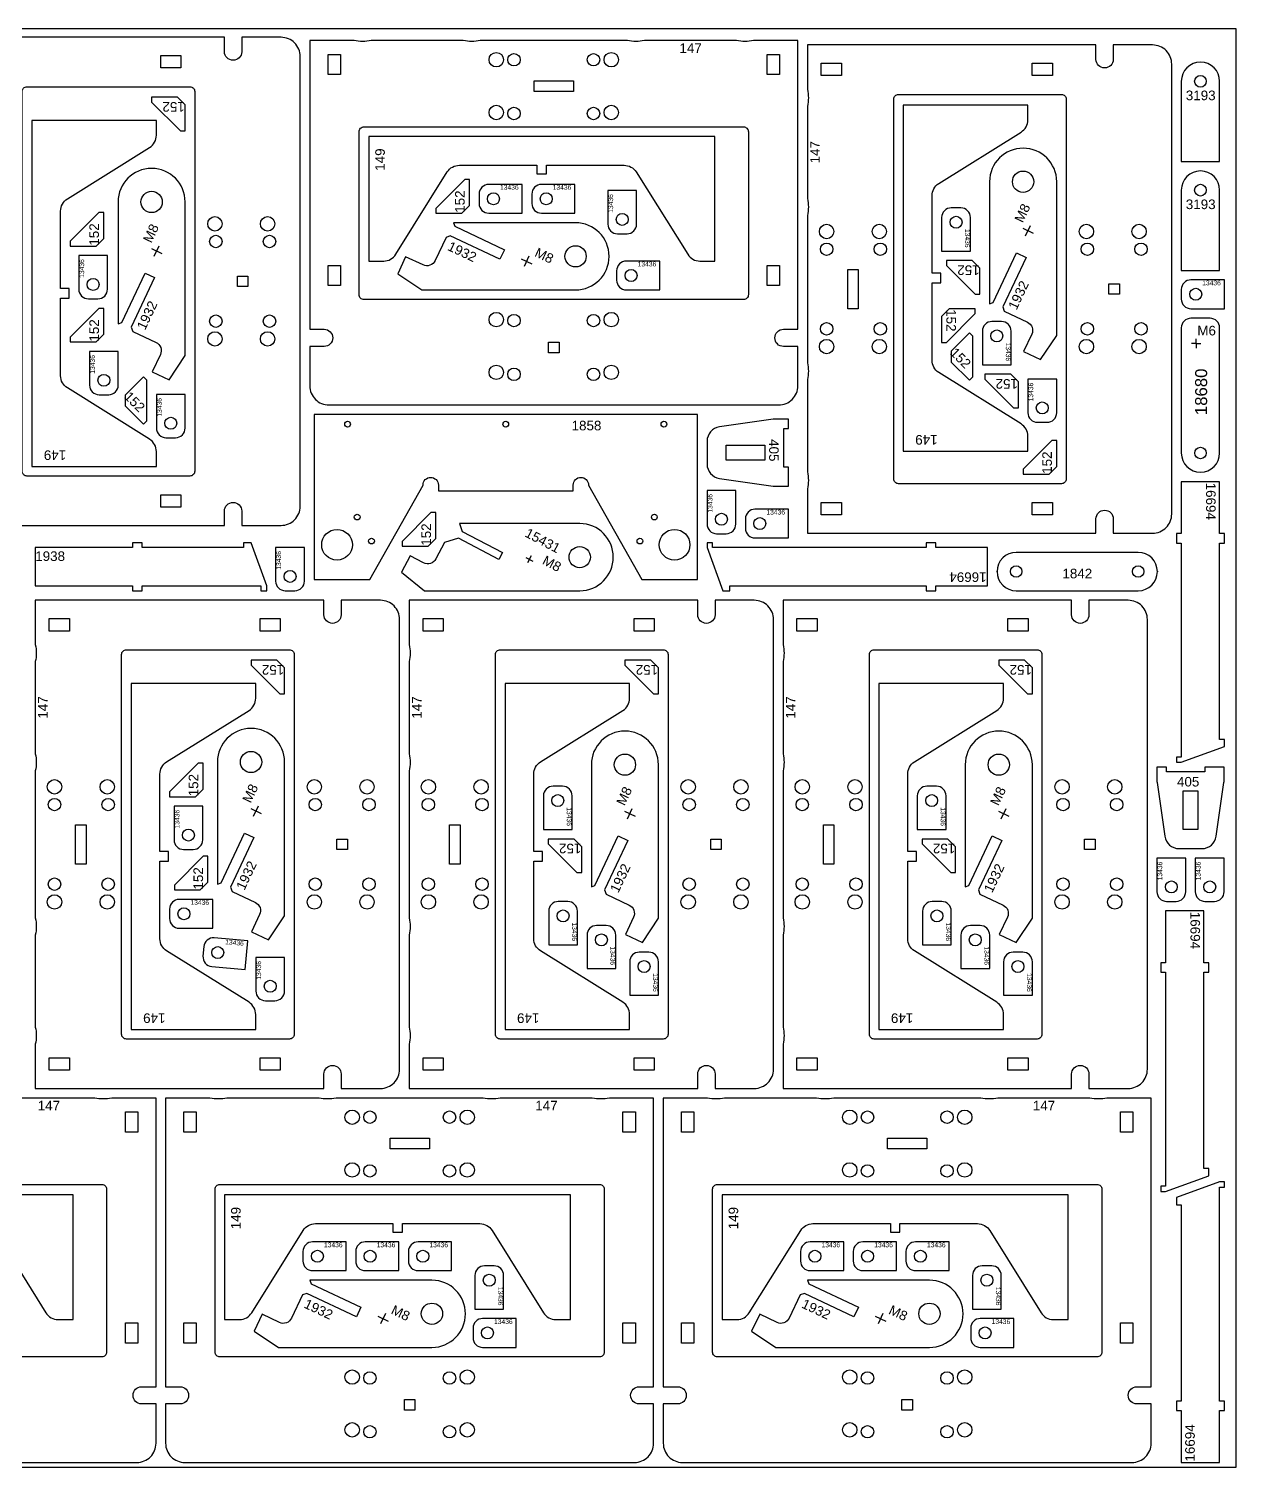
# Model space of a CAD drawing. Header units: millimetres. Extents: x 0 to 3000, y 0 to 1500.
# Drawn here: x 1740 to 3000, y 0 to 1500 of the extents above; entities that cross this region are included whole.
import ezdxf

# ---------------------------------------------------------------- set-up
doc = ezdxf.new("R2010")
doc.units = ezdxf.units.MM
doc.header["$MEASUREMENT"] = 0
for name, color, linetype in [('Gravir', 2, 'Continuous'), ('Gravír', 2, 'Continuous'), ('Jel', 2, 'Continuous')]:
    doc.layers.add(name, color=color, linetype=linetype)
doc.layers.add('Sheet', color=18, linetype='Continuous', true_color=0x000000)
doc.styles.add('arial.ttf', font='txt', dxfattribs={"height": 0.2})

msp = doc.modelspace()

# ---------------------------------------------------------------- linework, layer by layer
at = {"color": 7}
for points in [[(2003.6, 982.1, 0.414214), (2023.6, 1002.1), (2023.6, 1471.1, 0.414214), (2003.6, 1491.1), (1962.6, 1491.1), (1962.6, 1476.1, -1), (1944.6, 1476.1), (1944.6, 1491.1), (1643.6, 1491.1), (1643.6, 1444.9, -0.112509), (1643.6, 1427.2), (1643.6, 1331.1, -0.112509), (1643.6, 1313.3), (1643.6, 1159.9, -0.112509), (1643.6, 1142.1), (1643.6, 1046.1, -0.112509), (1643.6, 1028.3), (1643.6, 982.1), (1944.6, 982.1), (1944.6, 997.1, -1), (1962.6, 997.1), (1962.6, 982.1)], [(2033.6, 1127.7, 0.414214), (2053.6, 1107.7), (2522.7, 1107.7, 0.414214), (2542.7, 1127.7), (2542.7, 1168.7), (2527.7, 1168.7, -1), (2527.7, 1186.7), (2542.7, 1186.7), (2542.7, 1487.7), (2496.5, 1487.7, -0.112509), (2478.7, 1487.7), (2382.6, 1487.7, -0.112509), (2364.9, 1487.7), (2211.4, 1487.7, -0.112509), (2193.7, 1487.7), (2097.6, 1487.7, -0.112509), (2079.8, 1487.7), (2033.6, 1487.7), (2033.6, 1186.7), (2048.6, 1186.7, -1), (2048.6, 1168.7), (2033.6, 1168.7)], [(2912.7, 974, 0.414214), (2932.7, 994), (2932.7, 1463.1, 0.414214), (2912.7, 1483.1), (2871.7, 1483.1), (2871.7, 1468.1, -1), (2853.7, 1468.1), (2853.7, 1483.1), (2552.7, 1483.1), (2552.7, 1436.9, -0.112509), (2552.7, 1419.1), (2552.7, 1323, -0.112509), (2552.7, 1305.3), (2552.7, 1151.8, -0.112509), (2552.7, 1134.1), (2552.7, 1038, -0.112509), (2552.7, 1020.2), (2552.7, 974), (2853.7, 974), (2853.7, 989, -1), (2871.7, 989), (2871.7, 974)], [(2942.7, 1445.2), (2942.7, 1361.7), (2982.7, 1361.7), (2982.7, 1445.2, 1)], [(1908.6, 1033.6), (1738.6, 1033.6, -0.414214), (1733.6, 1038.6), (1733.6, 1434.6, -0.414214), (1738.6, 1439.6), (1908.6, 1439.6, -0.414214), (1913.6, 1434.6), (1913.6, 1038.6, -0.414214)], [(2817.7, 1025.6), (2647.7, 1025.6, -0.414214), (2642.7, 1030.6), (2642.7, 1426.6, -0.414214), (2647.7, 1431.6), (2817.7, 1431.6, -0.414214), (2822.7, 1426.6), (2822.7, 1030.6, -0.414214)], [(2782.6, 1420.5), (2652.7, 1420.5), (2652.7, 1059.7), (2782.6, 1059.7), (2782.6, 1075.2, 0.258618), (2775.6, 1087.9), (2689.7, 1141.5, -0.258618), (2682.7, 1154.3), (2682.7, 1235.1), (2691.7, 1235.1), (2691.7, 1245.1), (2682.7, 1245.1), (2682.7, 1325.9, -0.258618), (2689.7, 1338.6), (2775.6, 1392.3, 0.258618), (2782.6, 1405)], [(1873.6, 1404.5), (1743.6, 1404.5), (1743.6, 1043.6), (1873.6, 1043.6), (1873.6, 1059.1, 0.258618), (1866.5, 1071.9), (1780.7, 1125.5, -0.258618), (1773.6, 1138.2), (1773.6, 1219), (1782.6, 1219), (1782.6, 1229), (1773.6, 1229), (1773.6, 1309.9, -0.258618), (1780.7, 1322.6), (1866.5, 1376.2, 0.258618), (1873.6, 1389)], [(2085.1, 1222.7), (2085.1, 1392.7, -0.414214), (2090.1, 1397.7), (2486.1, 1397.7, -0.414214), (2491.1, 1392.7), (2491.1, 1222.7, -0.414214), (2486.1, 1217.7), (2090.1, 1217.7, -0.414214)], [(2456, 1257.8), (2456, 1387.7), (2095.1, 1387.7), (2095.1, 1257.8), (2110.7, 1257.8, 0.258618), (2123.4, 1264.8), (2177, 1350.7, -0.258618), (2189.7, 1357.7), (2270.6, 1357.7), (2270.6, 1348.7), (2280.6, 1348.7), (2280.6, 1357.7), (2361.4, 1357.7, -0.258618), (2374.1, 1350.7), (2427.8, 1264.8, 0.258618), (2440.5, 1257.8)], [(2795.9, 1155), (2812.7, 1180.3), (2812.7, 1340.5, 1), (2742.7, 1340.5), (2742.7, 1213.3), (2746.4, 1214.6), (2770.8, 1266.3), (2780.8, 1261.6), (2756.4, 1209.9), (2758, 1205.5), (2782.2, 1194.1, -0.414214), (2786.7, 1181.4), (2778.2, 1163.3)], [(1886.9, 1133.9), (1903.6, 1159.2), (1903.6, 1319.4, 1), (1833.6, 1319.4), (1833.6, 1192.2), (1837.4, 1193.6), (1861.8, 1245.3), (1871.7, 1240.6), (1847.3, 1188.9), (1848.9, 1184.4), (1873.2, 1173, -0.414214), (1877.7, 1160.4), (1869.2, 1142.3)], [(2942.7, 1331.7), (2942.7, 1248.1), (2982.7, 1248.1), (2982.7, 1331.7, 1)], [(2210.2, 1317.7, 0.414214), (2220.2, 1307.7), (2255.2, 1307.7), (2255.2, 1337.7), (2220.2, 1337.7, 0.414214), (2210.2, 1327.7)], [(2265.2, 1317.7, 0.414214), (2275.2, 1307.7), (2310.2, 1307.7), (2310.2, 1337.7), (2275.2, 1337.7, 0.414214), (2265.2, 1327.7)], [(2364.5, 1286.2, 0.414214), (2374.5, 1296.2), (2374.5, 1331.2), (2344.5, 1331.2), (2344.5, 1296.2, 0.414214), (2354.5, 1286.2)], [(2702.7, 1313.2, 0.414214), (2692.7, 1303.2), (2692.7, 1268.2), (2722.7, 1268.2), (2722.7, 1303.2, 0.414214), (2712.7, 1313.2)], [(2125.3, 1244.5), (2150.5, 1227.7), (2310.8, 1227.7, 1), (2310.8, 1297.7), (2183.6, 1297.7), (2184.9, 1294), (2236.6, 1269.6), (2231.9, 1259.7), (2180.2, 1284), (2175.8, 1282.4), (2164.4, 1258.2, -0.414214), (2151.7, 1253.7), (2133.6, 1262.2)], [(1812.6, 1218.4, 0.414214), (1822.6, 1228.4), (1822.6, 1263.4), (1792.6, 1263.4), (1792.6, 1228.4, 0.414214), (1802.6, 1218.4)], [(2353.7, 1237.7, 0.414214), (2363.7, 1227.7), (2398.7, 1227.7), (2398.7, 1257.7), (2363.7, 1257.7, 0.414214), (2353.7, 1247.7)], [(2942.7, 1218.1, 0.414214), (2952.7, 1208.1), (2987.7, 1208.1), (2987.7, 1238.1), (2952.7, 1238.1, 0.414214), (2942.7, 1228.1)], [(2745.2, 1194.7, 0.414214), (2735.2, 1184.7), (2735.2, 1149.7), (2765.2, 1149.7), (2765.2, 1184.7, 0.414214), (2755.2, 1194.7)], [(2942.7, 1057.6, 1), (2982.7, 1057.6), (2982.7, 1188.1, 0.414214), (2972.7, 1198.1), (2952.7, 1198.1, 0.414214), (2942.7, 1188.1)], [(1823.8, 1118.4, 0.414214), (1833.8, 1128.4), (1833.8, 1163.4), (1803.8, 1163.4), (1803.8, 1128.4, 0.414214), (1813.8, 1118.4)], [(2802.7, 1089.6, 0.414214), (2812.7, 1099.6), (2812.7, 1134.6), (2782.7, 1134.6), (2782.7, 1099.6, 0.414214), (2792.7, 1089.6)], [(1893.6, 1073.6, 0.414214), (1903.6, 1083.6), (1903.6, 1118.6), (1873.6, 1118.6), (1873.6, 1083.6, 0.414214), (1883.6, 1073.6)], [(2038, 925.8), (2096.1, 925.8), (2151.7, 1024.2, -1), (2167.7, 1024.2), (2167.7, 1018.2), (2308.4, 1018.2), (2308.4, 1024.2, -1), (2324.4, 1024.2), (2380, 925.8), (2438, 925.8), (2438, 1097.7), (2038, 1097.7)], [(2519.1, 1093, 0.035489), (2517, 1092.8), (2460.9, 1084.8, 0.373238), (2448, 1070), (2448, 1046, 0.373238), (2460.9, 1031.2), (2517, 1023.2, 0.035489), (2519.1, 1023), (2533, 1023), (2533, 1043), (2528, 1043), (2528, 1083), (2533, 1083), (2533, 1093)], [(2468, 973.5, 0.414214), (2478, 983.5), (2478, 1018.5), (2448, 1018.5), (2448, 983.5, 0.414214), (2458, 973.5)], [(2488, 979, 0.414214), (2498, 969), (2533, 969), (2533, 999), (2498, 999, 0.414214), (2488, 989)], [(2129.3, 933.2), (2153.1, 914), (2315.2, 914, 1), (2315.2, 984), (2189.9, 984), (2192.4, 975.9), (2234.7, 953.7), (2230.9, 946.6), (2188.7, 968.8), (2174.2, 964.3), (2165.2, 947.2, -0.414214), (2152.3, 943.2), (2138.4, 950.5)], [(2018, 914, 0.414214), (2028, 924), (2028, 959), (1998, 959), (1998, 924, 0.414214), (2008, 914)], [(2770.5, 914), (2897.7, 914, 1), (2897.7, 954), (2770.5, 954, 1)], [(2107.3, 395, 0.414214), (2127.3, 415), (2127.3, 884, 0.414214), (2107.3, 904), (2066.3, 904), (2066.3, 889, -1), (2048.3, 889), (2048.3, 904), (1747.3, 904), (1747.3, 857.8, -0.112509), (1747.3, 840.1), (1747.3, 744, -0.112509), (1747.3, 726.2), (1747.3, 572.8, -0.112509), (1747.3, 555), (1747.3, 459, -0.112509), (1747.3, 441.2), (1747.3, 395), (2048.3, 395), (2048.3, 410, -1), (2066.3, 410), (2066.3, 395)], [(2497.3, 395, 0.414214), (2517.3, 415), (2517.3, 884, 0.414214), (2497.3, 904), (2456.3, 904), (2456.3, 889, -1), (2438.3, 889), (2438.3, 904), (2137.3, 904), (2137.3, 857.8, -0.112509), (2137.3, 840.1), (2137.3, 744, -0.112509), (2137.3, 726.2), (2137.3, 572.8, -0.112509), (2137.3, 555), (2137.3, 459, -0.112509), (2137.3, 441.2), (2137.3, 395), (2438.3, 395), (2438.3, 410, -1), (2456.3, 410), (2456.3, 395)], [(2887.3, 395, 0.414214), (2907.3, 415), (2907.3, 884, 0.414214), (2887.3, 904), (2846.3, 904), (2846.3, 889, -1), (2828.3, 889), (2828.3, 904), (2527.3, 904), (2527.3, 857.8, -0.112509), (2527.3, 840.1), (2527.3, 744, -0.112509), (2527.3, 726.2), (2527.3, 572.8, -0.112509), (2527.3, 555), (2527.3, 459, -0.112509), (2527.3, 441.2), (2527.3, 395), (2828.3, 395), (2828.3, 410, -1), (2846.3, 410), (2846.3, 395)], [(2012.3, 446.5), (1842.3, 446.5, -0.414214), (1837.3, 451.5), (1837.3, 847.5, -0.414214), (1842.3, 852.5), (2012.3, 852.5, -0.414214), (2017.3, 847.5), (2017.3, 451.5, -0.414214)], [(2402.3, 446.5), (2232.3, 446.5, -0.414214), (2227.3, 451.5), (2227.3, 847.5, -0.414214), (2232.3, 852.5), (2402.3, 852.5, -0.414214), (2407.3, 847.5), (2407.3, 451.5, -0.414214)], [(2792.3, 446.5), (2622.3, 446.5, -0.414214), (2617.3, 451.5), (2617.3, 847.5, -0.414214), (2622.3, 852.5), (2792.3, 852.5, -0.414214), (2797.3, 847.5), (2797.3, 451.5, -0.414214)], [(1977.2, 817.4), (1847.3, 817.4), (1847.3, 456.5), (1977.2, 456.5), (1977.2, 472, 0.258618), (1970.2, 484.8), (1884.3, 538.4, -0.258618), (1877.3, 551.1), (1877.3, 631.9), (1886.3, 631.9), (1886.3, 641.9), (1877.3, 641.9), (1877.3, 722.8, -0.258618), (1884.3, 735.5), (1970.2, 789.1, 0.258618), (1977.2, 801.8)], [(2367.2, 817.4), (2237.3, 817.4), (2237.3, 456.5), (2367.2, 456.5), (2367.2, 472, 0.258618), (2360.2, 484.8), (2274.3, 538.4, -0.258618), (2267.3, 551.1), (2267.3, 631.9), (2276.3, 631.9), (2276.3, 641.9), (2267.3, 641.9), (2267.3, 722.8, -0.258618), (2274.3, 735.5), (2360.2, 789.1, 0.258618), (2367.2, 801.8)], [(2757.2, 817.4), (2627.3, 817.4), (2627.3, 456.5), (2757.2, 456.5), (2757.2, 472, 0.258618), (2750.2, 484.8), (2664.3, 538.4, -0.258618), (2657.3, 551.1), (2657.3, 631.9), (2666.3, 631.9), (2666.3, 641.9), (2657.3, 641.9), (2657.3, 722.8, -0.258618), (2664.3, 735.5), (2750.2, 789.1, 0.258618), (2757.2, 801.8)], [(1990.5, 549.9), (2007.3, 575.1), (2007.3, 735.4, 1), (1937.3, 735.4), (1937.3, 608.1), (1941, 609.5), (1965.4, 661.2), (1975.4, 656.5), (1951, 604.8), (1952.6, 600.4), (1976.8, 588.9, -0.414214), (1981.3, 576.3), (1972.8, 558.2)], [(2380.5, 547.1), (2397.3, 572.4), (2397.3, 732.6, 1), (2327.3, 732.6), (2327.3, 605.4), (2331, 606.7), (2355.4, 658.4), (2365.4, 653.7), (2341, 602), (2342.6, 597.6), (2366.8, 586.2, -0.414214), (2371.3, 573.5), (2362.8, 555.4)], [(2770.5, 547.1), (2787.3, 572.4), (2787.3, 732.6, 1), (2717.3, 732.6), (2717.3, 605.4), (2721, 606.7), (2745.4, 658.4), (2755.4, 653.7), (2731, 602), (2732.6, 597.6), (2756.8, 586.2, -0.414214), (2761.3, 573.5), (2752.8, 555.4)], [(2917.3, 716.2, 0.035489), (2917.4, 714.1), (2925.4, 658, 0.373238), (2940.3, 645.1), (2964.3, 645.1, 0.373238), (2979.1, 658), (2987.1, 714.1, 0.035489), (2987.3, 716.2), (2987.3, 730.1), (2967.3, 730.1), (2967.3, 725.1), (2927.3, 725.1), (2927.3, 730.1), (2917.3, 730.1)], [(2287.3, 710.1, 0.414214), (2277.3, 700.1), (2277.3, 665.1), (2307.3, 665.1), (2307.3, 700.1, 0.414214), (2297.3, 710.1)], [(2677.3, 710.1, 0.414214), (2667.3, 700.1), (2667.3, 665.1), (2697.3, 665.1), (2697.3, 700.1, 0.414214), (2687.3, 710.1)], [(1912, 644.2, 0.414214), (1922, 654.2), (1922, 689.2), (1892, 689.2), (1892, 654.2, 0.414214), (1902, 644.2)], [(2937.3, 590.1, 0.414214), (2947.3, 600.1), (2947.3, 635.1), (2917.3, 635.1), (2917.3, 600.1, 0.414214), (2927.3, 590.1)], [(2977.3, 590.1, 0.414214), (2987.3, 600.1), (2987.3, 635.1), (2957.3, 635.1), (2957.3, 600.1, 0.414214), (2967.3, 590.1)], [(1887.3, 572.1, 0.414214), (1897.3, 562.1), (1932.3, 562.1), (1932.3, 592.1), (1897.3, 592.1, 0.414214), (1887.3, 582.1)], [(2292.8, 589.9, 0.414214), (2282.8, 579.9), (2282.8, 544.9), (2312.8, 544.9), (2312.8, 579.9, 0.414214), (2302.8, 589.9)], [(2682.8, 589.9, 0.414214), (2672.8, 579.9), (2672.8, 544.9), (2702.8, 544.9), (2702.8, 579.9, 0.414214), (2692.8, 589.9)], [(2332.8, 564.9, 0.414214), (2322.8, 554.9), (2322.8, 519.9), (2352.8, 519.9), (2352.8, 554.9, 0.414214), (2342.8, 564.9)], [(2722.8, 564.9, 0.414214), (2712.8, 554.9), (2712.8, 519.9), (2742.8, 519.9), (2742.8, 554.9, 0.414214), (2732.8, 564.9)], [(1922.2, 533, 0.414214), (1931.3, 522.1), (1966.1, 519.1), (1968.8, 549), (1933.9, 552, 0.414214), (1923.1, 542.9)], [(1997.3, 486.5, 0.414214), (2007.3, 496.5), (2007.3, 531.5), (1977.3, 531.5), (1977.3, 496.5, 0.414214), (1987.3, 486.5)], [(2377.3, 537.1, 0.414214), (2367.3, 527.1), (2367.3, 492.1), (2397.3, 492.1), (2397.3, 527.1, 0.414214), (2387.3, 537.1)], [(2767.3, 537.1, 0.414214), (2757.3, 527.1), (2757.3, 492.1), (2787.3, 492.1), (2787.3, 527.1, 0.414214), (2777.3, 537.1)], [(1364.2, 25, 0.414214), (1384.2, 5), (1853.2, 5, 0.414214), (1873.2, 25), (1873.2, 66), (1858.2, 66, -1), (1858.2, 84), (1873.2, 84), (1873.2, 385), (1827, 385, -0.112509), (1809.3, 385), (1713.2, 385, -0.112509), (1695.4, 385), (1542, 385, -0.112509), (1524.2, 385), (1428.2, 385, -0.112509), (1410.4, 385), (1364.2, 385), (1364.2, 84), (1379.2, 84, -1), (1379.2, 66), (1364.2, 66)], [(1883.2, 25, 0.414214), (1903.2, 5), (2372.3, 5, 0.414214), (2392.3, 25), (2392.3, 66), (2377.3, 66, -1), (2377.3, 84), (2392.3, 84), (2392.3, 385), (2346.1, 385, -0.112509), (2328.3, 385), (2232.2, 385, -0.112509), (2214.5, 385), (2061, 385, -0.112509), (2043.3, 385), (1947.2, 385, -0.112509), (1929.4, 385), (1883.2, 385), (1883.2, 84), (1898.2, 84, -1), (1898.2, 66), (1883.2, 66)], [(2402.3, 25, 0.414214), (2422.3, 5), (2891.3, 5, 0.414214), (2911.3, 25), (2911.3, 66), (2896.3, 66, -1), (2896.3, 84), (2911.3, 84), (2911.3, 385), (2865.1, 385, -0.112509), (2847.3, 385), (2751.3, 385, -0.112509), (2733.5, 385), (2580.1, 385, -0.112509), (2562.3, 385), (2466.2, 385, -0.112509), (2448.5, 385), (2402.3, 385), (2402.3, 84), (2417.3, 84, -1), (2417.3, 66), (2402.3, 66)], [(1415.7, 120), (1415.7, 290, -0.414214), (1420.7, 295), (1816.7, 295, -0.414214), (1821.7, 290), (1821.7, 120, -0.414214), (1816.7, 115), (1420.7, 115, -0.414214)], [(1934.8, 120), (1934.8, 290, -0.414214), (1939.8, 295), (2335.8, 295, -0.414214), (2340.8, 290), (2340.8, 120, -0.414214), (2335.8, 115), (1939.8, 115, -0.414214)], [(2453.8, 120), (2453.8, 290, -0.414214), (2458.8, 295), (2854.8, 295, -0.414214), (2859.8, 290), (2859.8, 120, -0.414214), (2854.8, 115), (2458.8, 115, -0.414214)], [(1786.6, 154), (1786.6, 284), (1425.7, 284), (1425.7, 154), (1441.2, 154, 0.258618), (1453.9, 161.1), (1507.6, 246.9, -0.258618), (1520.3, 254), (1601.1, 254), (1601.1, 245), (1611.1, 245), (1611.1, 254), (1692, 254, -0.258618), (1704.7, 246.9), (1758.3, 161.1, 0.258618), (1771, 154)], [(2305.6, 154), (2305.6, 284), (1944.8, 284), (1944.8, 154), (1960.3, 154, 0.258618), (1973, 161.1), (2026.6, 246.9, -0.258618), (2039.4, 254), (2120.2, 254), (2120.2, 245), (2130.2, 245), (2130.2, 254), (2211, 254, -0.258618), (2223.7, 246.9), (2277.4, 161.1, 0.258618), (2290.1, 154)], [(2824.6, 154), (2824.6, 284), (2463.8, 284), (2463.8, 154), (2479.3, 154, 0.258618), (2492, 161.1), (2545.7, 246.9, -0.258618), (2558.4, 254), (2639.2, 254), (2639.2, 245), (2649.2, 245), (2649.2, 254), (2730, 254, -0.258618), (2742.8, 246.9), (2796.4, 161.1, 0.258618), (2809.1, 154)], [(2026.5, 215, 0.414214), (2036.5, 205), (2071.5, 205), (2071.5, 235), (2036.5, 235, 0.414214), (2026.5, 225)], [(2081.5, 215, 0.414214), (2091.5, 205), (2126.5, 205), (2126.5, 235), (2091.5, 235, 0.414214), (2081.5, 225)], [(2136.5, 215, 0.414214), (2146.5, 205), (2181.5, 205), (2181.5, 235), (2146.5, 235, 0.414214), (2136.5, 225)], [(2545.5, 215, 0.414214), (2555.5, 205), (2590.5, 205), (2590.5, 235), (2555.5, 235, 0.414214), (2545.5, 225)], [(2600.5, 215, 0.414214), (2610.5, 205), (2645.5, 205), (2645.5, 235), (2610.5, 235, 0.414214), (2600.5, 225)], [(2655.5, 215, 0.414214), (2665.5, 205), (2700.5, 205), (2700.5, 235), (2665.5, 235, 0.414214), (2655.5, 225)], [(2215.8, 210, 0.414214), (2205.8, 200), (2205.8, 165), (2235.8, 165), (2235.8, 200, 0.414214), (2225.8, 210)], [(2734.9, 210, 0.414214), (2724.9, 200), (2724.9, 165), (2754.9, 165), (2754.9, 200, 0.414214), (2744.9, 210)], [(1975.5, 141.8), (2000.8, 125), (2161, 125, 1), (2161, 195), (2033.8, 195), (2035.1, 191.2), (2086.8, 166.9), (2082.2, 156.9), (2030.4, 181.3), (2026, 179.7), (2014.6, 155.5, -0.414214), (2001.9, 150.9), (1983.9, 159.5)], [(2494.5, 141.8), (2519.8, 125), (2680, 125, 1), (2680, 195), (2552.8, 195), (2554.2, 191.2), (2605.9, 166.9), (2601.2, 156.9), (2549.5, 181.3), (2545.1, 179.7), (2533.6, 155.5, -0.414214), (2521, 150.9), (2502.9, 159.5)], [(2203.9, 135, 0.414214), (2213.9, 125), (2248.9, 125), (2248.9, 155), (2213.9, 155, 0.414214), (2203.9, 145)], [(2723, 135, 0.414214), (2733, 125), (2768, 125), (2768, 155), (2733, 155, 0.414214), (2723, 145)]]:
    msp.add_lwpolyline(points, format="xyb", close=True, dxfattribs=at)
for points in [[(1899.1, 1459.1), (1878.1, 1459.1), (1878.1, 1472.1), (1899.1, 1472.1)], [(2052.6, 1452.2), (2052.6, 1473.2), (2065.6, 1473.2), (2065.6, 1452.2)], [(2510.7, 1452.2), (2510.7, 1473.2), (2523.7, 1473.2), (2523.7, 1452.2)], [(2588.2, 1451.1), (2567.2, 1451.1), (2567.2, 1464.1), (2588.2, 1464.1)], [(2808.2, 1451.1), (2787.2, 1451.1), (2787.2, 1464.1), (2808.2, 1464.1)], [(2267.6, 1434.7), (2267.6, 1445.7), (2308.6, 1445.7), (2308.6, 1434.7)], [(1903.6, 1420.6), (1895.6, 1428.6), (1868.6, 1428.6), (1868.6, 1423.6), (1898.6, 1393.6), (1903.6, 1393.6)], [(2192.2, 1307.7), (2200.2, 1315.7), (2200.2, 1342.7), (2195.2, 1342.7), (2165.2, 1312.7), (2165.2, 1307.7)], [(1810.6, 1273.4), (1818.6, 1281.4), (1818.6, 1308.4), (1813.6, 1308.4), (1783.6, 1278.4), (1783.6, 1273.4)], [(2052.6, 1232.2), (2052.6, 1253.2), (2065.6, 1253.2), (2065.6, 1232.2)], [(2510.7, 1232.2), (2510.7, 1253.2), (2523.7, 1253.2), (2523.7, 1232.2)], [(2605.7, 1208.1), (2594.7, 1208.1), (2594.7, 1249.1), (2605.7, 1249.1)], [(2732.7, 1250.2), (2724.7, 1258.2), (2697.7, 1258.2), (2697.7, 1253.2), (2727.7, 1223.2), (2732.7, 1223.2)], [(1969.1, 1231.1), (1958.1, 1231.1), (1958.1, 1242.1), (1969.1, 1242.1)], [(2878.2, 1223.1), (2867.2, 1223.1), (2867.2, 1234.1), (2878.2, 1234.1)], [(1810.6, 1173.4), (1818.6, 1181.4), (1818.6, 1208.4), (1813.6, 1208.4), (1783.6, 1178.4), (1783.6, 1173.4)], [(2700.7, 1208), (2692.7, 1200), (2692.7, 1173), (2697.7, 1173), (2727.7, 1203), (2727.7, 1208)], [(2282.6, 1162.2), (2282.6, 1173.2), (2293.6, 1173.2), (2293.6, 1162.2)], [(2702.6, 1163.8), (2702.6, 1152.5), (2721.7, 1133.4), (2725.2, 1136.9), (2725.2, 1179.3), (2721.7, 1182.9)], [(1841, 1118.1), (1841, 1106.8), (1860.1, 1087.7), (1863.6, 1091.3), (1863.6, 1133.7), (1860.1, 1137.2)], [(2772.7, 1131.7), (2764.7, 1139.7), (2737.7, 1139.7), (2737.7, 1134.7), (2767.7, 1104.7), (2772.7, 1104.7)], [(2467.8, 1065.8), (2508.3, 1065.8), (2508.3, 1050.2), (2467.8, 1050.2)], [(2804.7, 1035.6), (2812.7, 1043.6), (2812.7, 1070.6), (2807.7, 1070.6), (2777.7, 1040.6), (2777.7, 1035.6)], [(2942.7, 1027.6), (2942.7, 973.6), (2937.7, 973.6), (2937.7, 963.6), (2942.7, 963.6), (2942.7, 740.6), (2937.7, 740.6), (2937.7, 735.1), (2942.7, 735.1), (2987.7, 751.5), (2987.7, 758.9), (2982.7, 758.9), (2982.7, 963.6), (2987.7, 963.6), (2987.7, 973.6), (2982.7, 973.6), (2982.7, 1027.6)], [(1899.1, 1001.1), (1878.1, 1001.1), (1878.1, 1014.1), (1899.1, 1014.1)], [(2588.2, 993), (2567.2, 993), (2567.2, 1006), (2588.2, 1006)], [(2808.2, 993), (2787.2, 993), (2787.2, 1006), (2808.2, 1006)], [(2157, 960.5), (2165, 968.5), (2165, 995.5), (2160, 995.5), (2130, 965.5), (2130, 960.5)], [(1747.3, 919), (1848.8, 919), (1848.8, 914), (1858.8, 914), (1858.8, 919), (1982.7, 919), (1982.7, 914), (1988.7, 914), (1988.7, 919), (1972.3, 964), (1964.3, 964), (1964.3, 959), (1858.8, 959), (1858.8, 964), (1848.8, 964), (1848.8, 959), (1747.3, 959)], [(2740.5, 959), (2686.5, 959), (2686.5, 964), (2676.5, 964), (2676.5, 959), (2453.5, 959), (2453.5, 964), (2448, 964), (2448, 959), (2464.4, 914), (2471.8, 914), (2471.8, 919), (2676.5, 919), (2676.5, 914), (2686.5, 914), (2686.5, 919), (2740.5, 919)], [(1782.8, 872), (1761.8, 872), (1761.8, 885), (1782.8, 885)], [(2002.8, 872), (1981.8, 872), (1981.8, 885), (2002.8, 885)], [(2172.8, 872), (2151.8, 872), (2151.8, 885), (2172.8, 885)], [(2392.8, 872), (2371.8, 872), (2371.8, 885), (2392.8, 885)], [(2562.8, 872), (2541.8, 872), (2541.8, 885), (2562.8, 885)], [(2782.8, 872), (2761.8, 872), (2761.8, 885), (2782.8, 885)], [(2007.3, 833.5), (1999.3, 841.5), (1972.3, 841.5), (1972.3, 836.5), (2002.3, 806.5), (2007.3, 806.5)], [(2397.3, 833.5), (2389.3, 841.5), (2362.3, 841.5), (2362.3, 836.5), (2392.3, 806.5), (2397.3, 806.5)], [(2787.3, 833.5), (2779.3, 841.5), (2752.3, 841.5), (2752.3, 836.5), (2782.3, 806.5), (2787.3, 806.5)], [(1914.3, 699.2), (1922.3, 707.2), (1922.3, 734.2), (1917.3, 734.2), (1887.3, 704.2), (1887.3, 699.2)], [(2944.5, 664.9), (2944.5, 705.4), (2960, 705.4), (2960, 664.9)], [(1800.3, 629), (1789.3, 629), (1789.3, 670), (1800.3, 670)], [(2190.3, 629), (2179.3, 629), (2179.3, 670), (2190.3, 670)], [(2580.3, 629), (2569.3, 629), (2569.3, 670), (2580.3, 670)], [(2072.8, 644), (2061.8, 644), (2061.8, 655), (2072.8, 655)], [(2317.3, 647.1), (2309.3, 655.1), (2282.3, 655.1), (2282.3, 650.1), (2312.3, 620.1), (2317.3, 620.1)], [(2462.8, 644), (2451.8, 644), (2451.8, 655), (2462.8, 655)], [(2707.3, 647.1), (2699.3, 655.1), (2672.3, 655.1), (2672.3, 650.1), (2702.3, 620.1), (2707.3, 620.1)], [(2852.8, 644), (2841.8, 644), (2841.8, 655), (2852.8, 655)], [(1919.3, 602.1), (1927.3, 610.1), (1927.3, 637.1), (1922.3, 637.1), (1892.3, 607.1), (1892.3, 602.1)], [(2926.3, 580.1), (2926.3, 526.1), (2921.3, 526.1), (2921.3, 516.1), (2926.3, 516.1), (2926.3, 293.1), (2921.3, 293.1), (2921.3, 287.6), (2926.3, 287.6), (2971.3, 304), (2971.3, 311.4), (2966.3, 311.4), (2966.3, 516.1), (2971.3, 516.1), (2971.3, 526.1), (2966.3, 526.1), (2966.3, 580.1)], [(1782.8, 414), (1761.8, 414), (1761.8, 427), (1782.8, 427)], [(2002.8, 414), (1981.8, 414), (1981.8, 427), (2002.8, 427)], [(2172.8, 414), (2151.8, 414), (2151.8, 427), (2172.8, 427)], [(2392.8, 414), (2371.8, 414), (2371.8, 427), (2392.8, 427)], [(2562.8, 414), (2541.8, 414), (2541.8, 427), (2562.8, 427)], [(2782.8, 414), (2761.8, 414), (2761.8, 427), (2782.8, 427)], [(1841.2, 349.5), (1841.2, 370.5), (1854.2, 370.5), (1854.2, 349.5)], [(1902.2, 349.5), (1902.2, 370.5), (1915.2, 370.5), (1915.2, 349.5)], [(2360.3, 349.5), (2360.3, 370.5), (2373.3, 370.5), (2373.3, 349.5)], [(2421.3, 349.5), (2421.3, 370.5), (2434.3, 370.5), (2434.3, 349.5)], [(2879.3, 349.5), (2879.3, 370.5), (2892.3, 370.5), (2892.3, 349.5)], [(2117.3, 332), (2117.3, 343), (2158.3, 343), (2158.3, 332)], [(2636.3, 332), (2636.3, 343), (2677.3, 343), (2677.3, 332)], [(2982.7, 5), (2982.7, 59), (2987.7, 59), (2987.7, 69), (2982.7, 69), (2982.7, 292), (2987.7, 292), (2987.7, 297.5), (2982.7, 297.5), (2937.7, 281.1), (2937.7, 273.7), (2942.7, 273.7), (2942.7, 69), (2937.7, 69), (2937.7, 59), (2942.7, 59), (2942.7, 5)], [(1841.2, 129.5), (1841.2, 150.5), (1854.2, 150.5), (1854.2, 129.5)], [(1902.2, 129.5), (1902.2, 150.5), (1915.2, 150.5), (1915.2, 129.5)], [(2360.3, 129.5), (2360.3, 150.5), (2373.3, 150.5), (2373.3, 129.5)], [(2421.3, 129.5), (2421.3, 150.5), (2434.3, 150.5), (2434.3, 129.5)], [(2879.3, 129.5), (2879.3, 150.5), (2892.3, 150.5), (2892.3, 129.5)], [(2132.3, 59.5), (2132.3, 70.5), (2143.3, 70.5), (2143.3, 59.5)], [(2651.3, 59.5), (2651.3, 70.5), (2662.3, 70.5), (2662.3, 59.5)]]:
    msp.add_lwpolyline(points, close=True, dxfattribs=at)
for centre, radius in [((2228.1, 1467.7), 7.5), ((2246.6, 1467.7), 6.5), ((2329.6, 1467.7), 6.5), ((2348.1, 1467.7), 7.5), ((2962.7, 1445.2), 6.1), ((2228.1, 1412.7), 7.5), ((2246.6, 1411.7), 6.5), ((2329.6, 1411.7), 6.5), ((2348.1, 1412.7), 7.5), ((2777.7, 1340.5), 11.1), ((2962.7, 1331.7), 6.1), ((1868.6, 1319.4), 11.1), ((2225.2, 1322.7), 6.25), ((2280.2, 1322.7), 6.25), ((2359.5, 1301.2), 6.25), ((1934.6, 1296.6), 7.5), ((1989.6, 1296.6), 7.5), ((2572.7, 1288.6), 7.5), ((2627.7, 1288.6), 7.5), ((2707.7, 1298.2), 6.25), ((2843.7, 1288.6), 7.5), ((2898.7, 1288.6), 7.5), ((1935.6, 1278.1), 6.5), ((1991.6, 1278.1), 6.5), ((2572.7, 1270.1), 6.5), ((2628.7, 1270.1), 6.5), ((2844.7, 1270.1), 6.5), ((2900.7, 1270.1), 6.5), ((2310.8, 1262.7), 11.1), ((2368.7, 1242.7), 6.25), ((1807.6, 1233.4), 6.25), ((2957.7, 1223.1), 6.25), ((1935.6, 1195.1), 6.5), ((1991.6, 1195.1), 6.5), ((2228.1, 1196.7), 7.5), ((2246.6, 1195.7), 6.5), ((2329.6, 1195.7), 6.5), ((2348.1, 1196.7), 7.5), ((2572.7, 1187.1), 6.5), ((2628.7, 1187.1), 6.5), ((2750.2, 1179.7), 6.25), ((2844.7, 1187.1), 6.5), ((2900.7, 1187.1), 6.5), ((1934.6, 1176.6), 7.5), ((1989.6, 1176.6), 7.5), ((2572.7, 1168.6), 7.5), ((2627.7, 1168.6), 7.5), ((2843.7, 1168.6), 7.5), ((2898.7, 1168.6), 7.5), ((2228.1, 1141.7), 7.5), ((2246.6, 1139.7), 6.5), ((2329.6, 1139.7), 6.5), ((2348.1, 1141.7), 7.5), ((1818.8, 1133.4), 6.25), ((2797.7, 1104.6), 6.25), ((1888.6, 1088.6), 6.25), ((2073, 1087.7), 3), ((2238, 1087.7), 3), ((2403, 1087.7), 3), ((2962.7, 1057.6), 6), ((2083, 990.8), 3), ((2393, 990.8), 3), ((2463, 988.5), 6.25), ((2503, 984), 6.25), ((2062, 961.9), 16), ((2414.1, 961.9), 16), ((2098, 965.8), 3), ((2315.2, 949), 11.1), ((2378, 965.8), 3), ((2013, 929), 6.25), ((2770.5, 934), 6), ((2897.7, 934), 6), ((1972.3, 735.4), 11.1), ((2362.3, 732.6), 11.1), ((2752.3, 732.6), 11.1), ((1767.3, 709.5), 7.5), ((1822.3, 709.5), 7.5), ((2038.3, 709.5), 7.5), ((2093.3, 709.5), 7.5), ((2157.3, 709.5), 7.5), ((2212.3, 709.5), 7.5), ((2428.3, 709.5), 7.5), ((2483.3, 709.5), 7.5), ((2547.3, 709.5), 7.5), ((2602.3, 709.5), 7.5), ((2818.3, 709.5), 7.5), ((2873.3, 709.5), 7.5), ((1767.3, 691), 6.5), ((1823.3, 691), 6.5), ((2039.3, 691), 6.5), ((2095.3, 691), 6.5), ((2157.3, 691), 6.5), ((2213.3, 691), 6.5), ((2292.3, 695.1), 6.25), ((2429.3, 691), 6.5), ((2485.3, 691), 6.5), ((2547.3, 691), 6.5), ((2603.3, 691), 6.5), ((2682.3, 695.1), 6.25), ((2819.3, 691), 6.5), ((2875.3, 691), 6.5), ((1907, 659.2), 6.25), ((1767.3, 608), 6.5), ((1823.3, 608), 6.5), ((2039.3, 608), 6.5), ((2095.3, 608), 6.5), ((2157.3, 608), 6.5), ((2213.3, 608), 6.5), ((2429.3, 608), 6.5), ((2485.3, 608), 6.5), ((2547.3, 608), 6.5), ((2603.3, 608), 6.5), ((2819.3, 608), 6.5), ((2875.3, 608), 6.5), ((2932.3, 605.1), 6.25), ((2972.3, 605.1), 6.25), ((1767.3, 589.5), 7.5), ((1822.3, 589.5), 7.5), ((2038.3, 589.5), 7.5), ((2093.3, 589.5), 7.5), ((2157.3, 589.5), 7.5), ((2212.3, 589.5), 7.5), ((2428.3, 589.5), 7.5), ((2483.3, 589.5), 7.5), ((2547.3, 589.5), 7.5), ((2602.3, 589.5), 7.5), ((2818.3, 589.5), 7.5), ((2873.3, 589.5), 7.5), ((1902.3, 577.1), 6.25), ((2297.8, 574.9), 6.25), ((2687.8, 574.9), 6.25), ((2337.8, 549.9), 6.25), ((2727.8, 549.9), 6.25), ((1937.6, 536.6), 6.25), ((2382.3, 522.1), 6.25), ((2772.3, 522.1), 6.25), ((1992.3, 501.5), 6.25), ((2077.8, 365), 7.5), ((2096.3, 365), 6.5), ((2179.3, 365), 6.5), ((2197.8, 365), 7.5), ((2596.8, 365), 7.5), ((2615.3, 365), 6.5), ((2698.3, 365), 6.5), ((2716.8, 365), 7.5), ((2077.8, 310), 7.5), ((2096.3, 309), 6.5), ((2179.3, 309), 6.5), ((2197.8, 310), 7.5), ((2596.8, 310), 7.5), ((2615.3, 309), 6.5), ((2698.3, 309), 6.5), ((2716.8, 310), 7.5), ((2041.5, 220), 6.25), ((2096.5, 220), 6.25), ((2151.5, 220), 6.25), ((2560.5, 220), 6.25), ((2615.5, 220), 6.25), ((2670.5, 220), 6.25), ((2220.8, 195), 6.25), ((2739.9, 195), 6.25), ((2161, 160), 11.1), ((2680, 160), 11.1), ((2218.9, 140), 6.25), ((2738, 140), 6.25), ((2077.8, 94), 7.5), ((2096.3, 93), 6.5), ((2179.3, 93), 6.5), ((2197.8, 94), 7.5), ((2596.8, 94), 7.5), ((2615.3, 93), 6.5), ((2698.3, 93), 6.5), ((2716.8, 94), 7.5), ((2077.8, 39), 7.5), ((2197.8, 39), 7.5), ((2596.8, 39), 7.5), ((2716.8, 39), 7.5), ((2096.3, 37), 6.5), ((2179.3, 37), 6.5), ((2615.3, 37), 6.5), ((2698.3, 37), 6.5)]:
    msp.add_circle(centre, radius, dxfattribs=at)
for p in [(2750.5, 934), (2917.7, 934)]:
    msp.add_point(p, dxfattribs=at)
at = {"layer": 'Gravir', "color": 2}
for points in [[(2777.4, 1291.9), (2788.3, 1286.8)], [(2780.3, 1284), (2785.4, 1294.8)], [(1868.4, 1270.9), (1879.3, 1265.8)], [(1871.3, 1262.9), (1876.4, 1273.8)], [(2254.2, 1260.1), (2265.1, 1255)], [(2262.2, 1263), (2257.1, 1252.1)], [(1972, 686.8), (1982.9, 681.7)], [(1974.9, 678.8), (1980, 689.7)], [(2362, 684.1), (2372.9, 678.9)], [(2364.9, 676.1), (2370, 686.9)], [(2752, 684.1), (2762.9, 678.9)], [(2754.9, 676.1), (2760, 686.9)], [(2104.5, 157.4), (2115.3, 152.2)], [(2112.5, 160.2), (2107.3, 149.4)], [(2623.5, 157.4), (2634.4, 152.2)], [(2631.5, 160.2), (2626.4, 149.4)]]:
    msp.add_lwpolyline(points, dxfattribs=at)
at = {"layer": 'Gravír', "color": 2}
for points in [[(2955.7, 1171.8), (2953.2, 1171.8)], [(2958.2, 1171.8), (2955.7, 1171.8)], [(2958.2, 1174.3), (2958.2, 1176.8)], [(2958.2, 1171.8), (2958.2, 1174.3)], [(2958.2, 1171.8), (2958.2, 1169.3)], [(2958.2, 1171.8), (2960.7, 1171.8)], [(2960.7, 1171.8), (2963.2, 1171.8)], [(2958.2, 1169.3), (2958.2, 1166.8)], [(2259.1, 948.6), (2266.2, 944.8)], [(2264.5, 950.3), (2260.7, 943.2)]]:
    msp.add_lwpolyline(points, dxfattribs=at)
at = {"layer": 'Sheet', "color": 18, "true_color": 0x000000}
msp.add_lwpolyline([(0, 0), (3000, 0), (3000, 1500), (0, 1500)], close=True, dxfattribs=at)

# ---------------------------------------------------------------- texts
at = {"color": 2, "char_height": 10, "attachment_point": 7, "style": 'arial.ttf'}
for s, insert, rotation in [('M8', (2777.4, 1296.9), 64.753), ('M8', (1868.4, 1275.8), 64.753), ('1932', (2176.3, 1269.5), 334.753), ('M8', (2267.2, 1263), 334.753), ('1932', (2770.9, 1206), 64.753), ('1932', (1861.9, 1185), 64.753), ('M8', (1972, 691.8), 64.753), ('M8', (2362, 689), 64.753), ('M8', (2752, 689), 64.753), ('1932', (1965.5, 600.9), 64.753), ('1932', (2355.5, 598.1), 64.753), ('1932', (2745.5, 598.1), 64.753), ('1932', (2026.5, 166.7), 334.753), ('M8', (2117.4, 160.3), 334.753), ('1932', (2545.6, 166.7), 334.753), ('M8', (2636.5, 160.3), 334.753)]:
    msp.add_mtext(s, dxfattribs=dict(at, insert=insert, rotation=rotation))
at = {"layer": 'Gravír', "color": 2, "attachment_point": 7, "style": 'arial.ttf'}
for s, insert, char_height in [('147', (2419.2, 1474.8), 10), ('3193', (2947.4, 1425.4), 10), ('13436', (2232, 1332.1), 5), ('13436', (2287, 1332.1), 5), ('3193', (2947.4, 1311.8), 10), ('13436', (2375.6, 1252.1), 5), ('13436', (2964.5, 1232.4), 5), ('M6', (2959.4, 1180.1), 10), ('13436', (2509.9, 993.4), 5), ('1938', (1747.2, 944.9), 10), ('1842', (2818.7, 926.8), 10), ('405', (2938.2, 709.7), 10), ('13436', (1909.1, 586.4), 5), ('147', (1749.8, 372.1), 10), ('147', (2268.8, 372.1), 10), ('147', (2787.8, 372.1), 10), ('13436', (2048.4, 229.3), 5), ('13436', (2103.4, 229.3), 5), ('13436', (2158.4, 229.3), 5), ('13436', (2567.4, 229.3), 5), ('13436', (2622.4, 229.3), 5), ('13436', (2677.4, 229.3), 5), ('13436', (2225.8, 149.3), 5), ('13436', (2744.8, 149.3), 5)]:
    msp.add_mtext(s, dxfattribs=dict(at, insert=insert, char_height=char_height))
for s, insert, char_height, rotation in [('152', (1903.2, 1423.7), 10, 180), ('147', (2565.6, 1359.6), 10, 90), ('149', (2112, 1351.9), 10, 90), ('152', (2195.3, 1308.1), 10, 90), ('13436', (2350.1, 1308.1), 5, 90), ('152', (1813.8, 1273.8), 10, 90), ('13436', (2717, 1291.3), 5, 270), ('13436', (1798.3, 1240.3), 5, 90), ('152', (2732.3, 1253.4), 10, 180), ('152', (2697.5, 1207.6), 10, 270), ('152', (1813.8, 1173.8), 10, 90), ('13436', (2759.6, 1172.8), 5, 270), ('13436', (1809.5, 1140.3), 5, 90), ('152', (2700.6, 1161.3), 10, 315), ('18680', (2969.8, 1097.1), 12.5, 90), ('152', (2772.3, 1134.8), 10, 180), ('13436', (2788.3, 1111.5), 5, 90), ('152', (1839, 1115.6), 10, 315), ('13436', (1879.3, 1095.5), 5, 90), ('405', (2512.6, 1072.1), 10, 270), ('149', (2688.5, 1076.5), 10, 180), ('149', (1779.5, 1060.5), 10, 180), ('152', (2807.8, 1035.9), 10, 90), ('16694', (2968.4, 1026.7), 10, 270), ('13436', (2453.7, 995.4), 5, 90), ('152', (2160.2, 960.9), 10, 90), ('15431', (2257, 970.8), 10, 332.2817), ('13436', (2003.7, 935.9), 5, 90), ('M8', (2275.2, 942.2), 10, 332.2817), ('16694', (2739.6, 933.3), 10, 180), ('152', (2006.9, 836.6), 10, 180), ('152', (2396.9, 836.6), 10, 180), ('152', (2786.9, 836.6), 10, 180), ('147', (1760.2, 780.6), 10, 90), ('147', (2150.2, 780.6), 10, 90), ('147', (2540.2, 780.6), 10, 90), ('152', (1917.4, 699.6), 10, 90), ('13436', (1897.7, 666.1), 5, 90), ('13436', (2301.6, 688.2), 5, 270), ('13436', (2691.6, 688.2), 5, 270), ('152', (2316.9, 650.3), 10, 180), ('152', (2706.9, 650.3), 10, 180), ('13436', (2922.9, 612), 5, 90), ('13436', (2962.9, 612), 5, 90), ('152', (1922.4, 602.4), 10, 90), ('16694', (2952.1, 579.2), 10, 270), ('13436', (2307.1, 568.1), 5, 270), ('13436', (2697.1, 568.1), 5, 270), ('13436', (1945.2, 545.3), 5, 355), ('13436', (2347.1, 543.1), 5, 270), ('13436', (2737.1, 543.1), 5, 270), ('13436', (1982.9, 508.4), 5, 90), ('13436', (2391.6, 515.2), 5, 270), ('13436', (2781.6, 515.2), 5, 270), ('149', (1883.1, 473.4), 10, 180), ('149', (2273.1, 473.4), 10, 180), ('149', (2663.1, 473.4), 10, 180), ('149', (1961.6, 248.1), 10, 90), ('149', (2480.6, 248.1), 10, 90), ('13436', (2230.1, 188.1), 5, 270), ('13436', (2749.2, 188.1), 5, 270), ('16694', (2956.9, 5.9), 10, 90)]:
    msp.add_mtext(s, dxfattribs=dict(at, insert=insert, char_height=char_height, rotation=rotation))
at = {"layer": 'Jel', "color": 2, "insert": (2306.7, 1081.1), "char_height": 10, "attachment_point": 7, "style": 'arial.ttf'}
msp.add_mtext('1858', dxfattribs=at)

doc.saveas('drawing.dxf')
